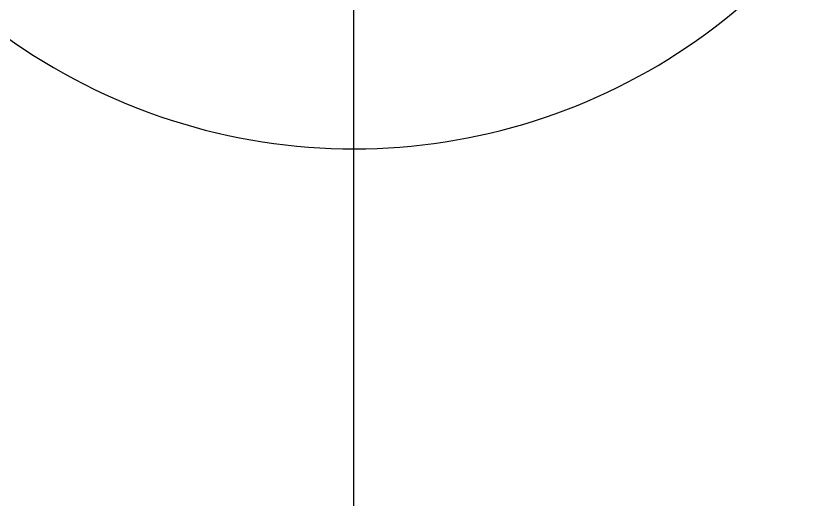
# Model space of a CAD drawing. Header units: millimetres. Extents: x 0 to 5600, y -67 to 2530.
# Drawn here: x 5084.86 to 5130.06, y 877.76 to 905.2 of the extents above; entities that cross this region are included whole.
import ezdxf
from ezdxf.lldxf.tags import DXFTag

# ---------------------------------------------------------------- set-up
doc = ezdxf.new("R2010")
doc.units = ezdxf.units.MM
doc.layers.add('내부선 및 부속', color=4, linetype='Continuous')
doc.layers.add('중심선', color=1, linetype='DASHED')
tags = doc.linetypes.add('DASHDOT', pattern=[70, 31, -13, 13, -13]).pattern_tags.tags
tags[10:11] = [DXFTag(74, 4), DXFTag(75, 0), DXFTag(340, '0'), DXFTag(46, 0.0), DXFTag(50, 0.0), DXFTag(44, 0.0), DXFTag(45, 0.0)]
tags[8:9] = [DXFTag(74, 4), DXFTag(75, 0), DXFTag(340, '0'), DXFTag(46, 0.0), DXFTag(50, 0.0), DXFTag(44, 0.0), DXFTag(45, 0.0)]
tags[6:7] = [DXFTag(74, 4), DXFTag(75, 0), DXFTag(340, '0'), DXFTag(46, 0.0), DXFTag(50, 0.0), DXFTag(44, 0.0), DXFTag(45, 0.0)]
tags[4:5] = [DXFTag(74, 4), DXFTag(75, 0), DXFTag(340, '0'), DXFTag(46, 0.0), DXFTag(50, 0.0), DXFTag(44, 0.0), DXFTag(45, 0.0)]
tags = doc.linetypes.add('DASHED', pattern=[25.72, 12.86, -12.86]).pattern_tags.tags
tags[6:7] = [DXFTag(74, 4), DXFTag(75, 0), DXFTag(340, '0'), DXFTag(46, 0.0), DXFTag(50, 0.0), DXFTag(44, 0.0), DXFTag(45, 0.0)]
tags[4:5] = [DXFTag(74, 4), DXFTag(75, 0), DXFTag(340, '0'), DXFTag(46, 0.0), DXFTag(50, 0.0), DXFTag(44, 0.0), DXFTag(45, 0.0)]

msp = doc.modelspace()

# ---------------------------------------------------------------- linework, layer by layer
at = {"layer": '내부선 및 부속', "linetype": 'Continuous'}
msp.add_arc((5103.783, 931.124), 33.363, 38.0306, 321.9694, dxfattribs=at)
at = {"layer": '중심선', "linetype": 'DASHDOT'}
msp.add_line((5103.783, 877.761), (5103.783, 984.486), dxfattribs=at)

doc.saveas('drawing.dxf')
